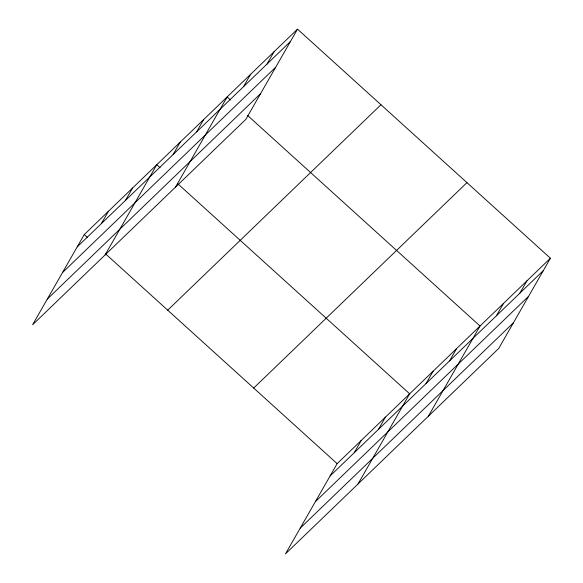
<?xml version="1.0" encoding="UTF-8"?>
<svg xmlns="http://www.w3.org/2000/svg" width="583" height="583" viewBox="0 0 583 583"><rect width="100%" height="100%" fill="white"/><g stroke="black" fill="none" stroke-linecap="round" stroke-linejoin="round"><path stroke-width="0.87" d="M297.512 29.15L84.258 234.57L32.597 324.767L245.851 119.347L297.512 29.15L550.403 258.233L498.742 348.43L285.488 553.85L337.149 463.653L550.403 258.233M101.362 223.624L108.423 211.286M125.527 200.348L132.596 188.01M105.108 254.924L156.761 164.727L160.077 167.729M173.158 154.473L180.22 142.128M196.609 131.875L203.678 119.537M175.483 187.136L227.137 96.938L230.453 99.941M243.526 86.678L250.595 74.34M266.985 64.086L274.054 51.749M354.245 452.707L361.314 440.369M378.418 429.431L385.48 417.093M357.998 484.007L409.652 393.809L177.961 183.929M426.042 383.556L433.111 371.211M449.5 360.957L456.569 348.619M428.367 416.218L480.028 326.021L247.673 115.536M496.417 315.767L503.486 303.422M519.876 293.169L526.945 280.831M77.189 246.908L290.443 41.488M62.476 272.604L275.73 67.183M47.318 299.072L260.572 93.652M167.707 310.171L380.961 104.751M253.692 388.052L466.947 182.632M330.08 475.99L543.334 270.57M315.367 501.686L528.621 296.266M300.201 528.154L513.455 322.734M84.258 234.57L87.567 237.572M105.45 253.773L337.149 463.653"/></g></svg>
